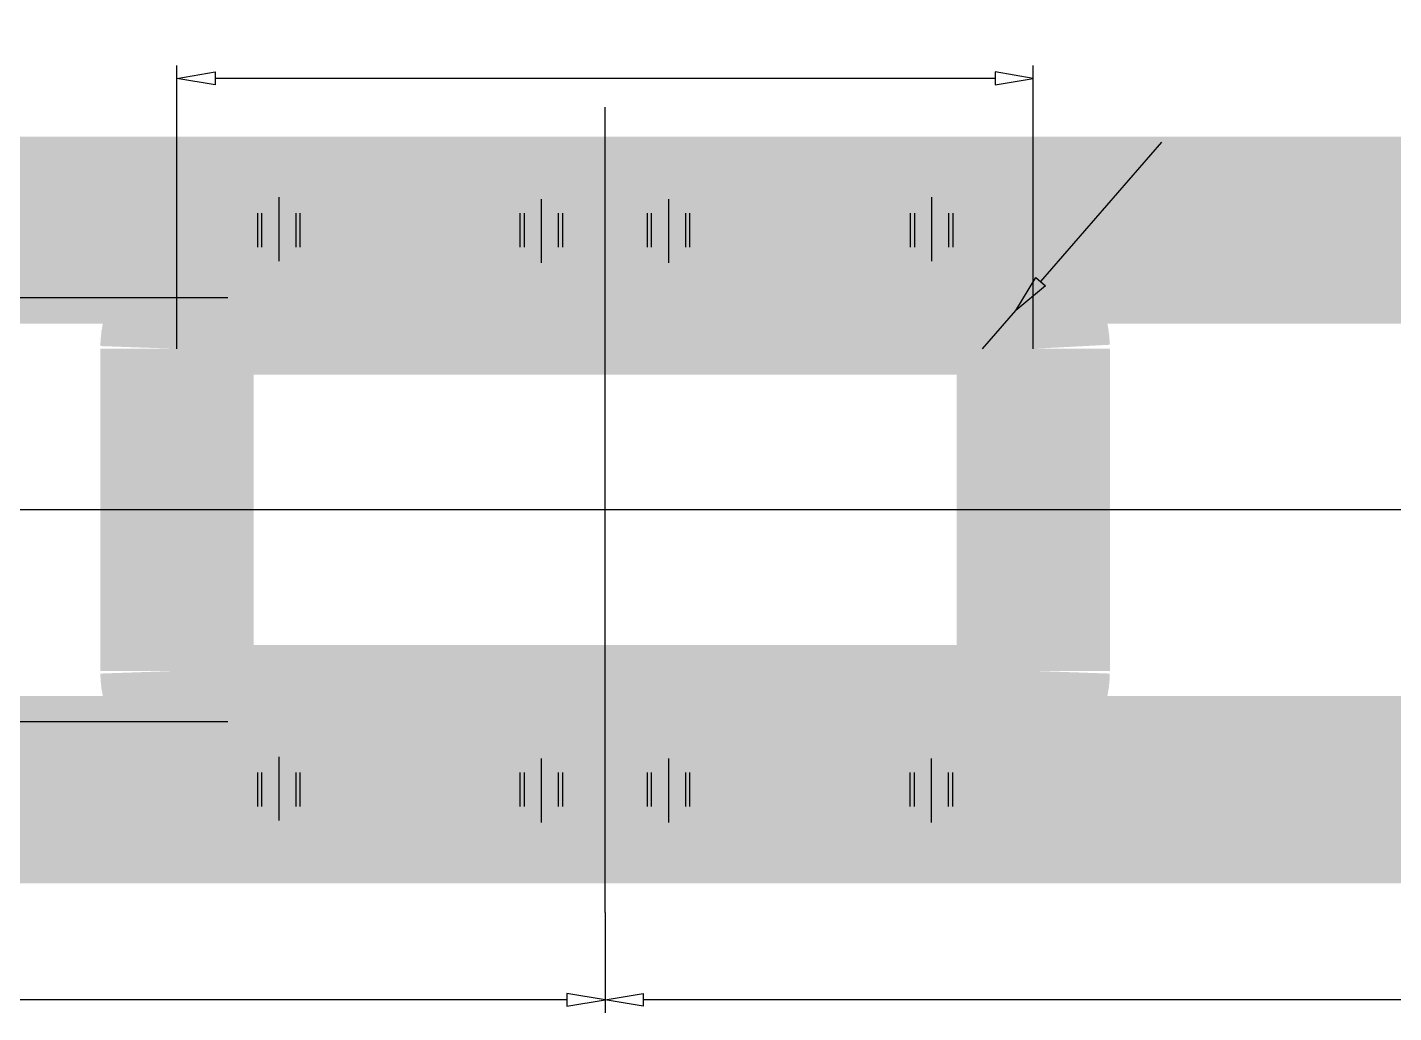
# Model space of a CAD drawing. Extents: x 0.1 to 49.5, y 17.6 to 52.5.
# Drawn here: x 11.69 to 24.3, y 26.45 to 35.54 of the extents above; entities that cross this region are included whole.
import ezdxf

# ---------------------------------------------------------------- set-up
doc = ezdxf.new("R2010")
doc.units = 0
doc.linetypes.add('1', pattern=[50.799999713897705, 31.75, -6.349999904632568, 6.349999904632568, -6.349999904632568])
doc.linetypes.add('2', pattern=[15, 12, -3])
doc.layers.get('0').update_dxf_attribs({"linetype": 'CONTINUOUS'})

msp = doc.modelspace()

# ---------------------------------------------------------------- linework, layer by layer
at = {"color": 5, "const_width": 7.8267007098e-08}
for points in [[(16.761202853802217, 35.1894195351847), (16.80012280164948, 35.1894195351847), (16.80012280164948, 35.4649823831071), (16.81046549019328, 35.45505220911991), (16.822754022269066, 35.44512199442693), (16.836988641138134, 35.43519180495332), (16.85167978964489, 35.42608914961147), (16.86533773110466, 35.418641480430324), (16.87796269734406, 35.412848871338156), (16.87796269734406, 35.454651779392634), (16.85710935997082, 35.46682429288376), (16.83808175297696, 35.48059841069244), (16.820880107168023, 35.49597419425095), (16.806177087336323, 35.51199064962907), (16.794645169248668, 35.5276867444868), (16.78628459797045, 35.54306252746187), (16.761202853802217, 35.54306252746187), (16.761202853802217, 35.1894195351847)], [(17.154078105127326, 35.363117825549125), (17.15279282845728, 35.402051147674), (17.148936822179394, 35.43556552114774), (17.14251023173938, 35.463661026818045), (17.133549077623286, 35.487111782188094), (17.122089264781607, 35.50669186113396), (17.108130944474226, 35.522401320032486), (17.091614038150396, 35.533879781810356), (17.07247834256316, 35.54076683649373), (17.050724021399503, 35.54306252746187), (17.034411329717784, 35.54179457108671), (17.019491956583863, 35.53799065293174), (17.005966081375107, 35.53165081405609), (16.99388173344738, 35.52292186725572), (16.983286795102345, 35.5119505903765), (16.974181457299892, 35.49873703012804), (16.96642155063813, 35.4833612637467), (16.959862752407446, 35.46590332483834), (16.954505261443728, 35.44636327176113), (16.950541252544326, 35.42339304803022), (16.948162743544458, 35.39564454043489), (16.947369937671738, 35.363117825549125), (16.948643304999734, 35.324451498541066), (16.95246315800898, 35.29109722799785), (16.958829700093418, 35.26305511747614), (16.967730895561033, 35.23959106949292), (16.979154555121966, 35.21997088800117), (16.993100876392305, 35.20419470096272), (17.00964191038298, 35.192649558451876), (17.02884956365608, 35.18572240120943), (17.050724021399503, 35.18341337023435), (17.079097194611904, 35.187470911119135), (17.103097773714296, 35.19964335834561), (17.122725924917006, 35.21993085313261), (17.14014384754074, 35.25538061249608), (17.150594524460075, 35.303109563437374), (17.154078105127326, 35.363117825549125)], [(17.114077047617627, 35.363117825549125), (17.112047009902028, 35.31174512343728), (17.105956706269694, 35.27326559132143), (17.095806294322642, 35.2476793352032), (17.08267686594627, 35.23172966816219), (17.067649386302946, 35.22215980219585), (17.050724021399503, 35.21896986674051), (17.033798700938974, 35.22217319441893), (17.01877121680957, 35.23178301448456), (17.00564174847642, 35.247799458502186), (16.995491385682726, 35.273425799258575), (16.98940107129522, 35.31186521675022), (16.987370995181436, 35.363117825549125), (16.989401135885146, 35.41461070541641), (16.995491323240515, 35.45313021715015), (17.00564174847642, 35.47867643919403), (17.018819329161317, 35.49455942552254), (17.033990840494937, 35.50408918890662), (17.051156465264512, 35.50726578435774), (17.067829629743585, 35.504462922155426), (17.082100220810332, 35.49605427369238), (17.09396840789651, 35.482039891566046), (17.105139921814555, 35.4545183263092), (17.111842748636548, 35.414877614533225), (17.114077047617627, 35.363117825549125)], [(17.253756416002886, 35.1894195351847), (17.29267636385015, 35.1894195351847), (17.29267636385015, 35.4649823831071), (17.30301901025905, 35.45505220911991), (17.315307589906524, 35.44512199442693), (17.329542203338804, 35.43519180495332), (17.344233309710717, 35.42608914961147), (17.35789129874206, 35.418641480430324), (17.37051625954473, 35.412848871338156), (17.37051625954473, 35.454651779392634), (17.349662880036703, 35.46682429288376), (17.330635320614363, 35.48059841069244), (17.313433669368692, 35.49597419425095), (17.298730607402092, 35.51199064962907), (17.287198736886012, 35.5276867444868), (17.27883816017112, 35.54306252746187), (17.253756416002886, 35.54306252746187), (17.253756416002886, 35.1894195351847)], [(16.445951276239157, 35.396512102673114), (16.655254106884627, 35.396512102673114), (16.655254106884627, 35.436873531139554), (16.445951276239157, 35.436873531139554), (16.445951276239157, 35.396512102673114)], [(16.655254106884627, 35.289602366556664), (16.655254106884627, 35.329963795023104), (16.445951276239157, 35.329963795023104), (16.445951276239157, 35.289602366556664), (16.655254106884627, 35.289602366556664)], [(17.443383050792136, 35.396512102673114), (17.65268588143755, 35.396512102673114), (17.65268588143755, 35.436873531139554), (17.443383050792136, 35.436873531139554), (17.443383050792136, 35.396512102673114)], [(17.65268588143755, 35.289602366556664), (17.65268588143755, 35.329963795023104), (17.443383050792136, 35.329963795023104), (17.443383050792136, 35.289602366556664), (17.65268588143755, 35.289602366556664)], [(22.017492964550115, 34.49178178426655), (21.75164628263974, 34.72280439627161), (21.659457862146724, 34.616719604458694), (21.643202831213046, 34.59640683689349), (21.631502212857924, 34.57811998733496), (21.624356007465394, 34.561859119210794), (21.621352134321114, 34.546295412679456), (21.622078506849164, 34.53009998828907), (21.626535131505705, 34.513272924409875), (21.634241293796208, 34.49686852779064), (21.64471627602927, 34.48194103462242), (21.65796008078206, 34.46849053716346), (21.677423923691777, 34.45479103759453), (21.698096421839182, 34.44647052009714), (21.71997756524138, 34.44352908817859), (21.74262485993313, 34.44663771822957), (21.765595832801182, 34.45646730374801), (21.788890455058834, 34.47301794975442), (21.78664593557454, 34.461441326966906), (21.785527287854734, 34.451241587167715), (21.785534471006827, 34.44241883274208), (21.787854921023325, 34.42445625085952), (21.792030680072287, 34.40545425917685), (21.798061706600095, 34.38541297153529), (21.834250750277874, 34.28091785961715), (21.868856865047633, 34.32074045838999), (21.84106239642881, 34.40046673812617), (21.833917745118754, 34.421953226689766), (21.828326089484904, 34.440180394017716), (21.824287375006975, 34.45514835385484), (21.821690162973198, 34.46754276782758), (21.820423053847833, 34.47804921992292), (21.820485996551668, 34.48666781067868), (21.82158013364915, 34.4940720140321), (21.82340664678867, 34.50093523222063), (21.82596548493109, 34.50725755796475), (21.82904234151971, 34.512222619290924), (21.833725049315944, 34.518465758746515), (21.840013554861912, 34.52598706347703), (21.87192493118647, 34.56270872218147), (21.989978266741446, 34.460119554094945), (22.017492964550115, 34.49178178426655)], [(21.782317136814243, 34.52112587207171), (21.770101585107, 34.5081881407184), (21.75860586812945, 34.49831694802401), (21.747829950201606, 34.49151238250488), (21.737316324471465, 34.48747178624217), (21.72660750473483, 34.48589242805406), (21.715703464954686, 34.48677440229676), (21.705104838441343, 34.48977813308238), (21.69531227197183, 34.49456397163817), (21.686325748626018, 34.50113201156728), (21.675688030201457, 34.51277934413042), (21.668920912591716, 34.525869162472645), (21.66602438673192, 34.540401553320635), (21.667792030175463, 34.55606882596817), (21.67501742483472, 34.572563231381764), (21.687700563174758, 34.58988484374663), (21.75350891257284, 34.665613064363924), (21.841459554268965, 34.58918334620398), (21.782317136814243, 34.52112587207171)], [(21.48529507674118, 34.284815033656514), (21.513221130871273, 34.31182293457937), (21.504159414055835, 34.32491756865829), (21.498065310982383, 34.33670635697149), (21.494938862430615, 34.34718944123074), (21.494619596322934, 34.362490024494264), (21.498474849761408, 34.37632715744553), (21.50650466573643, 34.38870097087124), (21.515272391011706, 34.39683694824771), (21.525312536107435, 34.40253028611323), (21.53662513836366, 34.40578110575393), (21.552738719514764, 34.406865079570025), (21.57001464884428, 34.4046472173718), (21.58845295261699, 34.399127637961556), (21.608766840102078, 34.38933642652955), (21.631669511482983, 34.37430357390326), (21.657160976339924, 34.35402920474644), (21.63961713975101, 34.35593878600935), (21.623214502100893, 34.3550105161562), (21.60795306560118, 34.35124452861487), (21.594087557507123, 34.345056020233415), (21.5818726937066, 34.3368600833453), (21.57130848936987, 34.32665685461916), (21.557801936560452, 34.30572215769098), (21.551321050613808, 34.28208766033913), (21.551865856027234, 34.25575351126781), (21.559478537463974, 34.22900651948612), (21.574201259320716, 34.20413336397223), (21.59603404489104, 34.181134214852136), (21.613262205794967, 34.168056681690814), (21.63157983237295, 34.157819872945765), (21.65098693333249, 34.15042397573893), (21.67052176031501, 34.14622730498559), (21.68922256983643, 34.14558802603983), (21.70708935435755, 34.148506331897124), (21.72371097749385, 34.154814309565154), (21.738676319851947, 34.164343898083416), (21.75198535875751, 34.17709528768523), (21.768616958223276, 34.20296916360962), (21.7759632953626, 34.231628359011665), (21.77402433615697, 34.26307304961961), (21.76088301664629, 34.297091273282376), (21.734622299948285, 34.33347095098088), (21.695242156109202, 34.372212230995274), (21.64606251820942, 34.4099526252603), (21.601283813200837, 34.43387433163093), (21.560906041762564, 34.44397746909931), (21.52953010855657, 34.442056607192626), (21.501930085863023, 34.430806938434216), (21.478106007672977, 34.410228572846336), (21.46468786513111, 34.390840303917685), (21.457148445946416, 34.370321851501785), (21.45548780184339, 34.348673339246716), (21.459652225175375, 34.32676896419434), (21.4695879659331, 34.30548281502638), (21.48529507674118, 34.284815033656514)], [(21.704146752566714, 34.30517743791165), (21.71460626084678, 34.294830863060724), (21.723498458400968, 34.28333175077182), (21.730823325377685, 34.270680252216835), (21.736052088921326, 34.25759048810664), (21.738655996327225, 34.24477645509569), (21.738635021934385, 34.23223831492464), (21.73629466060055, 34.22049037500801), (21.73194042764152, 34.210046810249196), (21.725572297443136, 34.20090779286875), (21.713443902165352, 34.19069526815065), (21.698616649945166, 34.18486499593291), (21.681090522263105, 34.18341715634597), (21.662177332545014, 34.18680318521092), (21.643188898505173, 34.19547437748497), (21.624125216129528, 34.20943091377853), (21.608325346233812, 34.225739278556375), (21.597677609191408, 34.2427265202773), (21.592182015346054, 34.26039280884879), (21.59168740280262, 34.27762816980885), (21.596042597024564, 34.2933225082229), (21.605247612735752, 34.30747597941922), (21.617962958209716, 34.31854716206226), (21.633038239147197, 34.325212133738205), (21.65047346276549, 34.32747103874908), (21.66884729091157, 34.32503124018194), (21.686738389876098, 34.31759999223664), (21.704146752566714, 34.30517743791165)], [(12.42246386681677, 26.772863046372322), (12.381597921577168, 26.7767069919405), (12.377237520614244, 26.756432882901436), (12.370210222840115, 26.739815786384042), (12.360516283159825, 26.726855822852713), (12.3487322645164, 26.71757967321878), (12.335434527949076, 26.71201391658269), (12.320623336616336, 26.710158684290718), (12.302845169166687, 26.712774742481088), (12.286988802150574, 26.72062275401254), (12.273054511469695, 26.733702850895952), (12.262243499176634, 26.75110741950516), (12.255756745565463, 26.771928751062433), (12.253594537546064, 26.796166966379815), (12.255672756276681, 26.819097201052728), (12.26190705918873, 26.83855714134711), (12.272297734706001, 26.854546889697303), (12.28605193588703, 26.866425776062897), (12.3023765985958, 26.873553062015162), (12.32127200241382, 26.875928836920593), (12.333404534834528, 26.874874446629974), (12.344720060416137, 26.87171117083267), (12.355218845814022, 26.86643909629902), (12.364588539565545, 26.859485318291036), (12.372516591140652, 26.851276862446184), (12.379003258387286, 26.84181382000247), (12.415544764977255, 26.847099245158688), (12.38484125056442, 27.028004933463535), (12.227215461782862, 27.028004933463535), (12.227215461782862, 26.986682518604994), (12.353705292286577, 26.986682518604994), (12.370786824952859, 26.89202535898744), (12.351447050315585, 26.904304653129884), (12.331482471073514, 26.911672189331057), (12.31089334965452, 26.914128046004862), (12.284658503224932, 26.910577757122155), (12.261306440769545, 26.89992679874399), (12.240837443529472, 26.88217524846891), (12.224981255743103, 26.85884465960976), (12.215467391569632, 26.831456516576736), (12.212296148441453, 26.800010911947993), (12.215083098181935, 26.769579708825404), (12.223443579620948, 26.742031393199795), (12.237377892609686, 26.717366082231138), (12.260177380837604, 26.693608402865266), (12.28792576675346, 26.679353725548253), (12.320623336616336, 26.674602187784558), (12.347687194352375, 26.67759196596353), (12.371219260465807, 26.686561124946138), (12.391219797572717, 26.701509806762033), (12.406847911697469, 26.72139692626706), (12.417262519372002, 26.74518129639273), (12.42246386681677, 26.772863046372322)], [(12.79177092750109, 26.854306643099108), (12.79048564776059, 26.893239965223984), (12.7866296449493, 26.926754338697947), (12.780203054113144, 26.954849844368255), (12.771241896926654, 26.978300599738077), (12.759782087551514, 26.99788067868417), (12.745823766847991, 27.013590137582696), (12.72930685745365, 27.025068599360566), (12.710171165333065, 27.031955654043713), (12.688416843773268, 27.034251345011853), (12.672104149021095, 27.032983388636694), (12.65718477935377, 27.029179470481722), (12.643658903748872, 27.022839631606303), (12.631574552750749, 27.014110684805928), (12.620979617872308, 27.003139407926483), (12.611874279673543, 26.98992584767825), (12.604114369941442, 26.974550081296684), (12.597555575177353, 26.957092142388547), (12.592198083817493, 26.93755208931111), (12.58823407184758, 26.914581865580203), (12.585855566314365, 26.88683335798487), (12.585062760045446, 26.854306643099108), (12.586336124303045, 26.81564031609105), (12.590155980778889, 26.782286045548062), (12.596522522467126, 26.754243935026352), (12.605423714864344, 26.730779887043127), (12.616847377891872, 26.71115970555138), (12.630793698766013, 26.6953835185127), (12.647334729686293, 26.68383837600186), (12.666542386425931, 26.676911218759642), (12.688416843773268, 26.674602187784558), (12.716790013915215, 26.678659728669118), (12.740790596484203, 26.690832175895594), (12.760418747290714, 26.711119670682592), (12.777836666844053, 26.746569430046293), (12.788287347229982, 26.794298380987584), (12.79177092750109, 26.854306643099108)], [(12.751769869991335, 26.854306643099108), (12.749739829205339, 26.80293394098726), (12.743649529039601, 26.764454408871416), (12.733499116696407, 26.738868152753412), (12.720369685249523, 26.72291848571217), (12.705342209072853, 26.71334861974583), (12.688416843773268, 26.710158684290718), (12.671491520242284, 26.71336201196914), (12.656464039579475, 26.722971832034546), (12.64333457085013, 26.738988276052396), (12.63318420498598, 26.764614616808785), (12.627093894065126, 26.80305403430043), (12.625063817555201, 26.854306643099108), (12.6270939551884, 26.905799522966618), (12.633184146010422, 26.94431903470013), (12.64333457085013, 26.969865256744015), (12.656512148464685, 26.98574824307275), (12.671683663264844, 26.99527800645683), (12.68884928763822, 26.998454601907724), (12.705522449046953, 26.99565173970541), (12.719793043580239, 26.98724309124259), (12.73166123027022, 26.973228709116256), (12.742832741117923, 26.94570714385918), (12.749535571406398, 26.906066432083207), (12.751769869991335, 26.854306643099108)], [(12.891449238376595, 26.680608352734907), (12.930369186223857, 26.680608352734907), (12.930369186223857, 26.95617120065731), (12.94071182956236, 26.946241026670123), (12.953000412676431, 26.936310811977137), (12.967235025712569, 26.92638062250353), (12.981926129014028, 26.917277967161453), (12.995584121511968, 26.909830297980534), (13.008209081918437, 26.90403768888814), (13.008209081918437, 26.945840596942617), (12.987355699339957, 26.95801311043374), (12.96832814338427, 26.971787228242647), (12.9511264917424, 26.987163011801158), (12.936423426705403, 27.003179467179052), (12.924891559655919, 27.018875562036783), (12.916530982544828, 27.034251345011853), (12.891449238376595, 27.034251345011853), (12.891449238376595, 26.680608352734907)], [(13.13772601947693, 26.680608352734907), (13.176645967324191, 26.680608352734907), (13.176645967324191, 26.95617120065731), (13.186988589595273, 26.946241026670123), (13.199277196495075, 26.936310811977137), (13.213511806812903, 26.92638062250353), (13.228202889046884, 26.917277967161453), (13.241860905330725, 26.909830297980534), (13.254485863018772, 26.90403768888814), (13.254485863018772, 26.945840596942617), (13.233632459372814, 26.95801311043374), (13.214604927203027, 26.971787228242647), (13.197403272842735, 26.987163011801158), (13.182700186738316, 27.003179467179052), (13.171168343474676, 27.018875562036783), (13.162807763645162, 27.034251345011853), (13.13772601947693, 27.034251345011853), (13.13772601947693, 26.680608352734907)], [(21.0709681200579, 26.77286304637255), (21.030102174818296, 26.776706991940955), (21.025741773855373, 26.756432882901663), (21.018714476081243, 26.73981578638427), (21.009020536400953, 26.72685582285294), (20.99723651775753, 26.717579673219007), (20.983938781190204, 26.71201391658292), (20.969127589857464, 26.710158684290946), (20.951349422407816, 26.712774742481315), (20.935493055391703, 26.720622754012766), (20.921558764710824, 26.733702850896407), (20.910747752417763, 26.751107419505388), (20.904260998806592, 26.77192875106266), (20.902098790787193, 26.796166966380042), (20.90417700951781, 26.819097201052955), (20.910411312429858, 26.838557141347337), (20.92080198794713, 26.85454688969753), (20.93455618912816, 26.866425776063124), (20.950880851836928, 26.87355306201539), (20.96977625565495, 26.87592883692082), (20.981908788075657, 26.8748744466302), (20.993224313657265, 26.871711170833123), (21.003723099055094, 26.866439096299246), (21.013092792806674, 26.859485318291263), (21.02102084438178, 26.85127686244641), (21.027507511628414, 26.8418138200027), (21.064049018218384, 26.847099245159143), (21.03334550380555, 27.028004933463762), (20.87571971502399, 27.028004933463762), (20.87571971502399, 26.98668251860545), (21.002209545527705, 26.98668251860545), (21.019291078193987, 26.892025358987667), (20.999951303556657, 26.90430465313034), (20.979986724314642, 26.911672189331284), (20.95939760289565, 26.91412804600509), (20.93316275646606, 26.910577757122383), (20.909810694010673, 26.899926798744218), (20.8893416967706, 26.88217524846914), (20.87348550898423, 26.858844659609986), (20.86397164481076, 26.831456516576964), (20.86080040168258, 26.80001091194822), (20.863587351423064, 26.76957970882563), (20.871947832862077, 26.742031393200023), (20.885882145850815, 26.717366082231365), (20.908681634078732, 26.69360840286572), (20.93643001999459, 26.679353725548708), (20.969127589857464, 26.674602187784785), (20.996191447593503, 26.677591965963757), (21.019723513706936, 26.686561124946365), (21.039724050813845, 26.701509806762488), (21.055352164938597, 26.72139692626729), (21.06576677261313, 26.745181296393184), (21.0709681200579, 26.77286304637255)], [(21.440275180742162, 26.854306643099562), (21.43898990100172, 26.89323996522444), (21.43513389819043, 26.926754338698174), (21.428707307354273, 26.954849844368482), (21.419746150167725, 26.97830059973853), (21.408286340792642, 26.997880678684396), (21.39432802008912, 27.013590137582923), (21.37781111069478, 27.025068599360793), (21.358675418574194, 27.031955654044168), (21.336921097014397, 27.03425134501208), (21.320608402262224, 27.03298338863715), (21.3056890325949, 27.02917947048195), (21.29216315699, 27.02283963160653), (21.280078805991877, 27.014110684806155), (21.269483871113437, 27.003139407926938), (21.26037853291467, 26.989925847678478), (21.25261862318257, 26.97455008129714), (21.246059828418424, 26.957092142388774), (21.24070233705862, 26.93755208931134), (21.23673832508871, 26.914581865580658), (21.234359819555493, 26.886833357985324), (21.233567013286574, 26.854306643099562), (21.234840377544174, 26.815640316091276), (21.238660234020017, 26.78228604554829), (21.245026775708254, 26.75424393502658), (21.253927968105472, 26.730779887043354), (21.265351631133, 26.71115970555161), (21.279297952007084, 26.695383518513154), (21.29583898292742, 26.683838376002313), (21.31504663966706, 26.67691121875987), (21.336921097014397, 26.674602187784785), (21.365294267156344, 26.678659728669345), (21.38929484972533, 26.69083217589605), (21.408923000531843, 26.711119670683047), (21.42634092008518, 26.74656943004652), (21.43679160047111, 26.79429838098781), (21.440275180742162, 26.854306643099562)], [(21.400274123232464, 26.854306643099562), (21.398244082446467, 26.802933940987714), (21.39215378228073, 26.76445440887187), (21.382003369937536, 26.73886815275364), (21.36887393849065, 26.722918485712626), (21.35384646231398, 26.713348619746284), (21.336921097014397, 26.710158684290946), (21.319995773483413, 26.713362011969366), (21.304968292820604, 26.722971832034773), (21.291838824091258, 26.738988276052623), (21.28168845822711, 26.764614616809013), (21.275598147306255, 26.803054034300658), (21.27356807079633, 26.854306643099562), (21.27559820842953, 26.905799522966845), (21.28168839925155, 26.944319034700584), (21.291838824091258, 26.96986525674447), (21.305016401705814, 26.985748243072976), (21.320187916505972, 26.995278006457056), (21.33735354087935, 26.99845460190795), (21.35402670228808, 26.995651739705863), (21.36829729682131, 26.987243091242817), (21.380165483511348, 26.973228709116484), (21.39133699435905, 26.945707143859636), (21.398039824647526, 26.906066432083662), (21.400274123232464, 26.854306643099562)], [(21.539953491617666, 26.680608352735135), (21.578873439464985, 26.680608352735135), (21.578873439464985, 26.956171200657536), (21.58921608280349, 26.94624102667035), (21.60150466591756, 26.936310811977364), (21.615739278953697, 26.926380622503757), (21.630430382255156, 26.91727796716168), (21.64408837475304, 26.90983029798076), (21.656713335159566, 26.904037688888366), (21.656713335159566, 26.945840596942844), (21.635859952581086, 26.958013110434194), (21.61683239662534, 26.971787228242874), (21.59963074498353, 26.987163011801385), (21.58492767994653, 27.003179467179507), (21.573395812897047, 27.01887556203701), (21.565035235785956, 27.03425134501208), (21.539953491617666, 27.03425134501208), (21.539953491617666, 26.680608352735135)], [(21.786230272718, 26.680608352735135), (21.82515022056532, 26.680608352735135), (21.82515022056532, 26.956171200657536), (21.835492842836402, 26.94624102667035), (21.847781449736203, 26.936310811977364), (21.86201606005403, 26.926380622503757), (21.876707142288012, 26.91727796716168), (21.890365158571797, 26.90983029798076), (21.9029901162599, 26.904037688888366), (21.9029901162599, 26.945840596942844), (21.882136712613942, 26.958013110434194), (21.8631091804441, 26.971787228242874), (21.845907526083863, 26.987163011801385), (21.831204439979444, 27.003179467179507), (21.819672596715805, 27.01887556203701), (21.81131201688629, 27.03425134501208), (21.786230272718, 27.03425134501208), (21.786230272718, 26.680608352735135)], [(12.52365573121972, 26.680608352734907), (12.52365573121972, 26.729858905327774), (12.479330235060331, 26.729858905327774), (12.479330235060331, 26.680608352734907), (12.52365573121972, 26.680608352734907)], [(21.172159984460848, 26.680608352735135), (21.172159984460848, 26.729858905328), (21.12783448830146, 26.729858905328), (21.12783448830146, 26.680608352735135), (21.172159984460848, 26.680608352735135)]]:
    msp.add_lwpolyline(points, dxfattribs=at)
at = {"color": 5}
for points in [[(13.072185396773818, 32.57502282243058), (13.072185396773818, 35.18941951652437)], [(13.424386927448836, 35.13071926141197), (13.424386927448836, 35.013318751186944), (13.072185396773818, 35.07201900629957), (13.072185396773818, 35.07201900629957), (13.424386927448836, 35.13071926141197)], [(20.624951554567133, 35.07201900629957), (13.424386927448836, 35.07201900629957)], [(20.624951554567133, 35.13071926141197), (20.624951554567133, 35.013318751186944), (20.97715308524215, 35.07201900629957), (20.97715308524215, 35.07201900629957), (20.624951554567133, 35.13071926141197)], [(20.97715308524215, 32.57502282243058), (20.97715308524215, 35.18941951652437)], [(21.04660383124036, 33.19556104919798), (22.16577926374987, 34.48343964488481)], [(21.002296048536607, 33.23406481969073), (21.090911613943888, 33.157057278705224), (20.815581208283675, 32.929714352976134), (20.815581208283675, 32.929714352976134), (21.002296048536607, 33.23406481969073)], [(13.541787437674657, 33.04485413224688), (0.9236394102535428, 33.04485413224688)], [(20.507551044341426, 32.57525209134701), (20.815581208283675, 32.929714352976134)], [(13.541787437669825, 29.131503791418027), (0.9236394102535428, 29.131503791418027)], [(17.024669241007416, 27.37049613803879), (17.024669241007416, 26.445807313624982)], [(17.024669241007416, 27.37049613803879), (17.024669241007416, 26.445807313624528)], [(16.6724677103324, 26.62190807896218), (16.6724677103324, 26.504507568737154), (17.024669241007416, 26.563207823849552), (17.024669241007416, 26.563207823849552), (16.6724677103324, 26.62190807896218)], [(17.376870771682377, 26.621908078962406), (17.376870771682377, 26.50450756873738), (17.024669241007416, 26.56320782384978), (17.024669241007416, 26.56320782384978), (17.376870771682377, 26.621908078962406)], [(16.6724677103324, 26.563207823849552), (8.728366518442726, 26.563207823849552)], [(25.320971963574948, 26.56320782384978), (17.376870771682377, 26.56320782384978)]]:
    msp.add_lwpolyline(points, dxfattribs=at)
at = {"color": 1, "linetype": '1'}
for points in [[(17.024669241007416, 27.37049613803879), (17.024669241007416, 34.8058617856218)], [(14.011389478569242, 33.97441734133122), (14.011389478569242, 33.38443602971779)], [(16.437666689881553, 33.3675630322291), (16.43766668988212, 33.95754434384253)], [(17.611671792131517, 33.36756303222887), (17.611671792132086, 33.9575443438423)], [(20.03794900339659, 33.97441734133008), (20.03794900339659, 33.38443602971665)], [(34.02716738849131, 31.08817896183018), (2.673953965709586, 31.08817896183018)], [(14.011389478569242, 28.808794891430125), (14.011389478569242, 28.218813579816697)], [(16.437666689881553, 28.20194058232869), (16.43766668988212, 28.791921893942117)], [(17.611671792131517, 28.20194058232846), (17.611671792132086, 28.79192189394189)], [(20.037949003394317, 28.201940582328234), (20.037949003394885, 28.791921893941662)]]:
    msp.add_lwpolyline(points, dxfattribs=at)
at = {"color": 7, "const_width": 1.415000081062317}
for points in [[(32.28673557025809, 33.82752420041129), (3.327943048091697, 33.82752420041356)], [(32.28673557025809, 33.514456173145845), (3.327943048091697, 33.514456173145845)], [(13.072185396774671, 32.57525209134769), (13.073329311009786, 32.608009873482615), (13.07675553026371, 32.64060806332941), (13.082447334899996, 32.67288784533366), (13.090376995700126, 32.70469195274745), (13.100505848504838, 32.73586545369403), (13.11278463009944, 32.76625645326135), (13.12715344089355, 32.795716900561956), (13.14354230473009, 32.824103260501715), (13.161871392808962, 32.85127724153449), (13.182051396893485, 32.877106467431304), (13.203984014478237, 32.90146507441068), (13.227562321995094, 32.92423442023119), (13.252671558546467, 32.945303550697645), (13.279189312508322, 32.96456983411349), (13.306986417224664, 32.981939371805765), (13.335927454836451, 32.997327595256365), (13.3658714093919, 33.0106595273453), (13.39667242258912, 33.02187015555751), (13.428180418896602, 33.03090495447168), (13.460241898616175, 33.037719811117995), (13.492700656304862, 33.042281584788725), (13.541787437674657, 33.04485413224688)], [(20.507551044341426, 33.04485413224688), (13.541787437674657, 33.04485413224688)], [(20.507551044341426, 33.04485413224688), (20.540308826477144, 33.04371021801171), (20.57290701632388, 33.040283998757786), (20.60518679832819, 33.034592194121615), (20.636990905741982, 33.02666253332154), (20.668164406688447, 33.01653368051666), (20.698555406255934, 33.00425489892223), (20.72801585355637, 32.98988608812806), (20.7564022134963, 32.97349722429158), (20.783576194529132, 32.955168136212706), (20.809405420425833, 32.93498813212818), (20.833764027405266, 32.91305551454343), (20.856533373225602, 32.8894772070264), (20.87760250369223, 32.86436797047509), (20.89686878710802, 32.83785021651329), (20.91423832480035, 32.81005311179683), (20.929626548250894, 32.7811120741851), (20.94295848033977, 32.75116811962971), (20.954169108552037, 32.72036710643238), (20.963203907466095, 32.688859110124895), (20.970018764112524, 32.656797630405435), (20.97458053778331, 32.624338872716635), (20.97715308524141, 32.57525209134701)], [(13.072185396774671, 32.57525209134769), (13.072185396769271, 29.601105832319035)], [(20.97715308524141, 32.57525209134769), (20.977153085246698, 29.601105832319035)], [(13.07218539676984, 29.601105832318126), (13.073329311004954, 29.56834805018252), (13.076755530258879, 29.535749860335727), (13.082447334895164, 29.503470078331475), (13.090376995695294, 29.471665970917684), (13.100505848500006, 29.440492469971105), (13.112784630094609, 29.410101470403788), (13.12715344088872, 29.38064102310318), (13.143542304725202, 29.35225466316342), (13.16187139280413, 29.325080682130647), (13.182051396888653, 29.299251456233833), (13.203984014473406, 29.274892849254456), (13.227562321990263, 29.25212350343395), (13.252671558541635, 29.231054372967492), (13.279189312503433, 29.211788089551646), (13.306986417219832, 29.19441855185937), (13.33592745483162, 29.17903032840877), (13.365871409387069, 29.16569839631984), (13.396672422584288, 29.15448776810763), (13.42818041889177, 29.145452969193457), (13.460241898611287, 29.13863811254714), (13.49270065630003, 29.13407633887641), (13.541787437669825, 29.131503791418254)], [(20.97715308524613, 29.601105832318126), (20.976009171011015, 29.56834805018252), (20.97258295175709, 29.535749860335727), (20.966891147120805, 29.503470078331475), (20.958961486320675, 29.471665970917684), (20.948832633515963, 29.440492469971105), (20.93655385192136, 29.410101470403788), (20.92218504112725, 29.38064102310318), (20.90579617729071, 29.35225466316342), (20.88746708921184, 29.325080682130647), (20.867287085127316, 29.299251456233833), (20.845354467542563, 29.274892849254456), (20.821776160025706, 29.25212350343395), (20.796666923474334, 29.231054372967492), (20.770149169512536, 29.211788089551646), (20.742352064796137, 29.19441855185937), (20.71341102718435, 29.17903032840877), (20.6834670726289, 29.16569839631984), (20.65266605943168, 29.15448776810763), (20.6211580631242, 29.145452969193457), (20.589096583404626, 29.13863811254714), (20.55663782571594, 29.13407633887641), (20.507551044346144, 29.131503791418254)], [(20.507551044346712, 29.131503791418254), (13.54178743767892, 29.131503791418254)], [(32.28673557025809, 28.661901750510197), (3.327943048091697, 28.661901750513607)], [(32.28673557025809, 28.348833723243615), (3.327943048091697, 28.348833723244752)]]:
    msp.add_lwpolyline(points, dxfattribs=at)
at = {"color": 8, "linetype": '2'}
for points in [[(13.815721961527572, 33.82752420041243), (13.815721961527572, 33.51445617314698)], [(13.854131495122658, 33.82752420041243), (13.854131495123227, 33.51445617314698)], [(14.168647462015826, 33.82752420041243), (14.168647462015826, 33.51445617314698)], [(14.207056995610913, 33.82752420041243), (14.207056995610913, 33.51445617314698)], [(16.241999172840508, 33.51445617314789), (16.241999172840508, 33.827524200413336)], [(16.280408706435537, 33.51445617314789), (16.280408706436106, 33.827524200413336)], [(16.594924673328762, 33.51445617314789), (16.594924673328762, 33.827524200413336)], [(16.63333420692379, 33.51445617314789), (16.63333420692379, 33.827524200413336)], [(17.416004275090472, 33.514456173147664), (17.416004275090472, 33.827524200413336)], [(17.4544138086855, 33.514456173147664), (17.45441380868607, 33.827524200413336)], [(17.768929775578727, 33.514456173147664), (17.768929775578727, 33.827524200413336)], [(17.807339309173756, 33.514456173147664), (17.807339309173756, 33.827524200413336)], [(19.84228148635492, 33.82752420041129), (19.84228148635492, 33.514456173145845)], [(19.880691019950007, 33.82752420041129), (19.880691019950575, 33.514456173145845)], [(20.195206986843175, 33.82752420041129), (20.195206986843175, 33.514456173145845)], [(20.23361652043826, 33.82752420041129), (20.23361652043826, 33.514456173145845)], [(13.815721961527572, 28.661901750511333), (13.815721961527572, 28.34883372324589)], [(13.854131495122658, 28.661901750511333), (13.854131495123227, 28.34883372324589)], [(14.168647462015826, 28.661901750511333), (14.168647462015826, 28.34883372324589)], [(14.207056995610913, 28.661901750511333), (14.207056995610913, 28.34883372324589)], [(16.241999172840508, 28.34883372324748), (16.241999172840508, 28.661901750512925)], [(16.280408706435537, 28.34883372324748), (16.280408706436106, 28.661901750512925)], [(16.594924673328762, 28.34883372324748), (16.594924673328762, 28.661901750512925)], [(16.63333420692379, 28.34883372324748), (16.63333420692379, 28.661901750512925)], [(17.416004275090472, 28.348833723247253), (17.416004275090472, 28.661901750512925)], [(17.4544138086855, 28.348833723247253), (17.45441380868607, 28.661901750512925)], [(17.768929775578727, 28.348833723247253), (17.768929775578727, 28.661901750512925)], [(17.807339309173756, 28.348833723247253), (17.807339309173756, 28.661901750512925)], [(19.842281486353215, 28.348833723247026), (19.842281486353215, 28.66190175051247)], [(19.8806910199483, 28.348833723247026), (19.88069101994887, 28.66190175051247)], [(20.19520698684147, 28.348833723247026), (20.19520698684147, 28.66190175051247)], [(20.233616520436556, 28.348833723247026), (20.233616520436556, 28.66190175051247)]]:
    msp.add_lwpolyline(points, dxfattribs=at)

doc.saveas('drawing.dxf')
